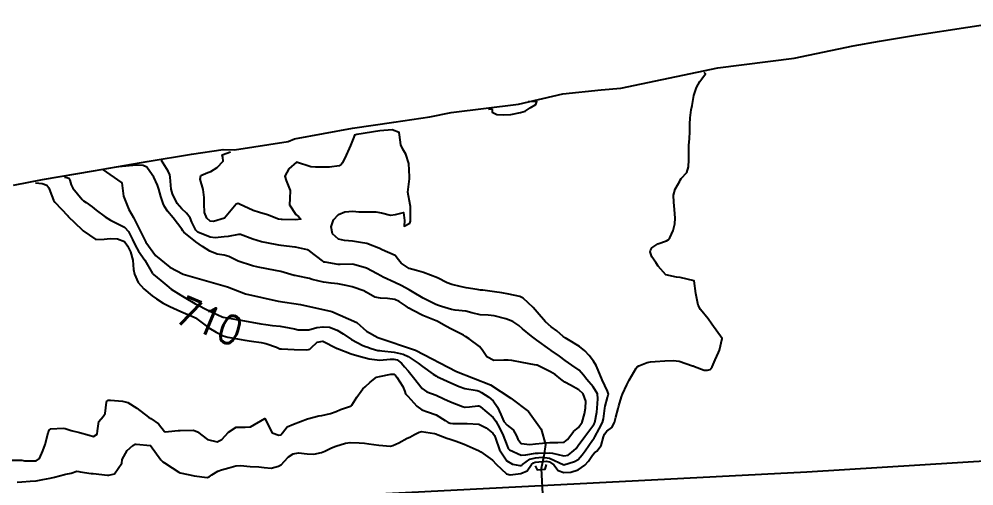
# Model space of a CAD drawing. Header units: metres. Extents: x 307586 to 320046, y 7427249 to 7434250.
# Drawn here: x 309923.3 to 310057.3, y 7432723.4 to 7432788.9 of the extents above; entities that cross this region are included whole.
import ezdxf
from ezdxf.enums import TextEntityAlignment as Align

# ---------------------------------------------------------------- set-up
doc = ezdxf.new("R2010")
doc.units = ezdxf.units.M
doc.header["$MEASUREMENT"] = 0
for name, color, linetype in [('Area', 45, 'Continuous'), ('Cotas', 45, 'Continuous'), ('Curvas de Nivel 1m', 11, 'Continuous'), ('Curvas de Nivel 5m', 15, 'Continuous'), ('Hidrografia', 140, 'Continuous'), ('Pontes_Viadutos_Tubos', 190, 'Continuous'), ('Vias Primárias', 230, 'Continuous')]:
    doc.layers.add(name, color=color, linetype=linetype)
doc.styles.add('Style-STANDARD', font='STANDARD.shx')

msp = doc.modelspace()

# ---------------------------------------------------------------- linework, layer by layer
at = {"layer": 'Area'}
msp.add_polyline3d([(309922.55, 7432765.61, 717.21), (309926.62, 7432766.42, 712.47), (309933.76, 7432767.63, 711.39), (309941.27, 7432768.95, 709.3), (309947.5, 7432769.98, 712.91), (309951.96, 7432770.63, 712.32), (309953.54, 7432770.58, 712.12), (309961.05, 7432771.76, 713.24), (309961.96, 7432772.09, 713.97), (309970.07, 7432773.6, 713.18), (309975.89, 7432774.47, 713.27), (309980.94, 7432775.21, 713.57), (309983.91, 7432775.79, 716.74), (309993.39, 7432776.97, 713.19), (309999.6, 7432778.41, 713.24), (310004.98, 7432778.98, 714.25), (310007.75, 7432779.21, 713.57), (310021.34, 7432782.05, 712.28), (310032.05, 7432783.44, 712.45), (310040.34, 7432785.16, 712.47), (310044.03, 7432785.82, 712.61), (310049.07, 7432786.67, 712.75), (310063.76, 7432788.91, 713.14)], dxfattribs=at)
at = {"layer": 'Curvas de Nivel 1m', "flags": 128}
for points, elevation in [([(309923.03, 7432723.95), (309923.68, 7432724), (309924.88, 7432724.08), (309925.69, 7432724.14), (309926.65, 7432724.3), (309927.69, 7432724.51), (309928.3, 7432724.63), (309929.7, 7432725.03), (309929.85, 7432725.06), (309930.61, 7432725.21), (309931.41, 7432725.5), (309931.71, 7432725.45), (309931.9, 7432725.4), (309933.44, 7432725.17), (309933.7, 7432725.15), (309933.72, 7432725.15), (309935.7, 7432724.95), (309935.89, 7432724.95), (309936.71, 7432725.13), (309937.72, 7432726.6), (309937.78, 7432727.06), (309937.79, 7432727.12), (309938.48, 7432728.38), (309939.26, 7432729.1), (309939.58, 7432729.28), (309939.75, 7432729.29), (309941.75, 7432729.08), (309943.22, 7432727.06), (309943.47, 7432726.81), (309943.72, 7432726.65), (309944.79, 7432725.96), (309945.71, 7432725.35), (309945.93, 7432725.26), (309947.05, 7432725.01), (309947.7, 7432724.87), (309947.85, 7432724.84), (309949.7, 7432724.62), (309949.97, 7432724.7), (309950.34, 7432724.97), (309951.17, 7432725.51), (309951.71, 7432725.69), (309952.73, 7432725.96), (309953.72, 7432726.26), (309954.35, 7432726.29), (309955.72, 7432726.15), (309956.94, 7432726.12), (309957.71, 7432726.02), (309958.68, 7432725.91), (309959.72, 7432726.2), (309960.12, 7432726.45), (309960.5, 7432726.85), (309961.09, 7432727.49), (309961.74, 7432727.93), (309962.51, 7432728.06), (309963.74, 7432727.91), (309964.64, 7432727.9), (309965.74, 7432728.12), (309966.22, 7432728.31), (309967.16, 7432728.77), (309967.76, 7432729.01), (309969.1, 7432729.41), (309969.76, 7432729.51), (309971.01, 7432729.47), (309971.76, 7432729.4), (309972.38, 7432729.33), (309973.76, 7432729.15), (309975.41, 7432729.02), (309975.76, 7432729.08), (309976.57, 7432729.46), (309977.77, 7432730.1), (309978.13, 7432730.28), (309978.79, 7432730.63), (309979.42, 7432730.98), (309979.78, 7432731.05), (309981.59, 7432730.79), (309981.77, 7432730.73), (309981.87, 7432730.69), (309982.11, 7432730.59), (309983.33, 7432730.14), (309983.77, 7432729.99), (309984.63, 7432729.69), (309985.76, 7432729.3), (309987.43, 7432728.53), (309987.75, 7432728.37), (309988.08, 7432728.19), (309989.73, 7432727.03), (309990.25, 7432726.49), (309991.71, 7432725.1), (309992.19, 7432724.96), (309993.71, 7432725.17), (309994.59, 7432725.56), (309995.21, 7432726.44), (309995.48, 7432726.68), (309995.73, 7432726.75), (309997.26, 7432726.88), (309997.73, 7432726.82), (309998.33, 7432726.4), (309998.92, 7432725.59), (309999.71, 7432725.31), (310000.73, 7432725.35), (310001.72, 7432725.68), (310002.67, 7432726.35), (310003.17, 7432726.9), (310003.74, 7432727.73), (310004.02, 7432728.06), (310004.36, 7432728.32), (310004.97, 7432729.11), (310005.29, 7432730.31), (310005.42, 7432730.67), (310005.78, 7432731.11), (310006.47, 7432731.62), (310006.84, 7432732.3), (310007.02, 7432733.08), (310007.33, 7432734.29), (310007.44, 7432734.68), (310007.84, 7432735.91), (310007.98, 7432736.29), (310008.56, 7432737.59), (310008.91, 7432738.27), (310009.89, 7432739.93), (310010.03, 7432740.12), (310010.26, 7432740.26), (310011.41, 7432740.74), (310011.9, 7432740.84), (310012.55, 7432740.88), (310013.9, 7432740.98), (310015.07, 7432741.03), (310015.9, 7432740.9), (310017.78, 7432740.28), (310017.89, 7432740.25), (310017.95, 7432740.23), (310018.07, 7432740.17), (310019.42, 7432739.68), (310019.89, 7432739.64), (310020.26, 7432739.76), (310020.53, 7432740.13), (310020.94, 7432741.1), (310021.44, 7432742.12), (310021.57, 7432742.47), (310021.94, 7432744.12), (310020.5, 7432746.13), (310019.97, 7432746.87), (310018.92, 7432748.16), (310018.59, 7432748.76), (310018.28, 7432750.17), (310018.24, 7432750.4), (310018.03, 7432752.17), (310016.04, 7432752.64), (310015.54, 7432752.69), (310014.05, 7432753.02), (310012.97, 7432754.23), (310012.62, 7432754.78), (310012.08, 7432755.57), (310011.86, 7432756.24), (310011.88, 7432756.44), (310012.09, 7432756.8), (310012.94, 7432757.39), (310014.11, 7432757.81), (310014.37, 7432757.95), (310014.58, 7432758.21), (310015.05, 7432759.27), (310015.28, 7432760.2), (310015.34, 7432761), (310015.27, 7432762.2), (310015.15, 7432763.22), (310015.1, 7432764.2), (310015.35, 7432765.04), (310016, 7432766.19), (310016.07, 7432766.33), (310016.21, 7432766.53), (310016.99, 7432767.41), (310017.24, 7432768.18), (310017.27, 7432769.16), (310017.25, 7432770.18), (310017.27, 7432771.17), (310017.35, 7432772.18), (310017.39, 7432773.07), (310017.41, 7432774.18), (310017.45, 7432775.05), (310017.61, 7432776.18), (310017.73, 7432776.77), (310017.99, 7432778.17), (310018.06, 7432778.47), (310018.36, 7432779.31), (310018.8, 7432780.16), (310019.08, 7432780.51), (310019.61, 7432781.23), (310019.44, 7432781.42)], 712), ([(309989.15, 7432776.28), (309989.46, 7432776.3), (309989.62, 7432776.27), (309989.66, 7432776.18), (309989.66, 7432775.85), (309990.31, 7432775.52), (309991.33, 7432775.47), (309992.31, 7432775.52), (309993.65, 7432775.8), (309994.32, 7432776), (309994.61, 7432776.16), (309995.03, 7432776.44), (309995.82, 7432776.93), (309995.95, 7432777.34), (309994.71, 7432777.32)], 711), ([(309921.72, 7432727.02), (309923.47, 7432727.05), (309923.72, 7432727.02), (309924.05, 7432726.95), (309925.72, 7432726.93), (309926.16, 7432727.26), (309926.66, 7432728.33), (309926.95, 7432729.25), (309927.38, 7432730.86), (309927.53, 7432731.24), (309927.77, 7432731.45), (309929.49, 7432731.51), (309929.78, 7432731.46), (309930.6, 7432731.21), (309931.77, 7432730.91), (309933.13, 7432730.54), (309933.76, 7432730.35), (309934.25, 7432730.69), (309934.33, 7432731.16), (309934.5, 7432732.44), (309935.13, 7432733.16), (309935.39, 7432733.56), (309935.56, 7432735.15), (309935.62, 7432735.36), (309935.83, 7432735.45), (309936.13, 7432735.45), (309937.83, 7432735.33), (309938.59, 7432735.11), (309939.81, 7432734.35), (309941.48, 7432733.08), (309941.79, 7432732.88), (309942.85, 7432732.13), (309943.73, 7432731.05), (309943.76, 7432731.03), (309943.77, 7432731.03), (309943.8, 7432731.02), (309944.25, 7432731.05), (309945.62, 7432731.18), (309945.77, 7432731.18), (309945.93, 7432731.18), (309947.78, 7432731.24), (309948.36, 7432730.99), (309949.76, 7432729.95), (309951.12, 7432729.6), (309951.76, 7432729.92), (309952.69, 7432730.95), (309953.78, 7432731.68), (309955.04, 7432731.66), (309955.78, 7432731.7), (309957.79, 7432732.88), (309958.82, 7432730.87), (309959.77, 7432730.56), (309960.02, 7432730.61), (309960.28, 7432730.85), (309960.9, 7432731.73), (309961.79, 7432732.1), (309963.79, 7432732.81), (309965.34, 7432733.25), (309965.8, 7432733.31), (309967, 7432733.57), (309967.81, 7432733.88), (309968.41, 7432734.16), (309969.82, 7432734.62), (309969.91, 7432734.65), (309970, 7432734.74), (309970.71, 7432735.86), (309971.29, 7432736.73), (309971.54, 7432737.03), (309971.85, 7432737.3), (309972.58, 7432737.99), (309973.45, 7432738.7), (309973.87, 7432738.79), (309975.46, 7432739.1), (309975.88, 7432739.12), (309976.13, 7432738.92), (309976.31, 7432738.66), (309977.14, 7432737.37), (309977.41, 7432736.65), (309977.54, 7432736.34), (309977.84, 7432736.03), (309979.1, 7432734.63), (309979.82, 7432734.11), (309980.6, 7432733.83), (309981.8, 7432733.38), (309983.1, 7432732.58), (309983.52, 7432732.31), (309983.79, 7432732.21), (309984.18, 7432732.18), (309985.79, 7432732.17), (309986.15, 7432732.19), (309987.79, 7432732.09), (309988.82, 7432731.55), (309989.78, 7432730.83), (309990, 7432730.5), (309990.13, 7432730.14), (309990.7, 7432728.49), (309991.73, 7432726.94), (309992.51, 7432726.47), (309993.55, 7432726.28), (309993.72, 7432726.29), (309993.83, 7432726.34), (309993.94, 7432726.45), (309994.98, 7432727.19), (309995.74, 7432727.38), (309996.7, 7432727.46), (309997.74, 7432727.33), (309999.72, 7432726.38), (310001.24, 7432726.85), (310001.73, 7432727.15), (310002.32, 7432727.78), (310002.72, 7432728.35), (310003.77, 7432729.83), (310003.98, 7432730.12), (310004.1, 7432730.33), (310004.69, 7432731.41), (310005.15, 7432732.32), (310005.29, 7432732.82), (310005.47, 7432734.31), (310005.52, 7432734.62), (310005.84, 7432735.81), (310005.97, 7432736.18), (310005.98, 7432736.31), (310005.85, 7432736.7), (310005.12, 7432738.32), (310004.56, 7432739.65), (310004.26, 7432740.33), (310003.9, 7432740.93), (310003.28, 7432741.72), (310002.69, 7432742.35), (310001.92, 7432742.99), (310000.39, 7432743.92), (309999.94, 7432744.18), (309999.66, 7432744.38), (309998.73, 7432745.17), (309997.96, 7432745.73), (309997.18, 7432746.42), (309995.98, 7432747.81), (309995.41, 7432748.44), (309994.01, 7432749.78), (309993.56, 7432750.01), (309992.01, 7432750.33), (309991.01, 7432750.49), (309990.01, 7432750.64), (309988.35, 7432750.86), (309988.02, 7432750.9), (309987.59, 7432750.96), (309986.02, 7432751.21), (309985.19, 7432751.39), (309984.02, 7432751.7), (309983.38, 7432751.93), (309982.03, 7432752.6), (309980.04, 7432753.37), (309979.05, 7432753.63), (309978.05, 7432753.94), (309976.92, 7432754.66), (309976.55, 7432755.14), (309976.07, 7432755.73), (309974.25, 7432756.52), (309974.08, 7432756.65), (309974.06, 7432756.67), (309974, 7432756.69), (309972.09, 7432757.43), (309971.23, 7432757.59), (309970.1, 7432757.75), (309968.98, 7432757.87), (309968.1, 7432758.04), (309967.28, 7432758.77), (309967.1, 7432759.75), (309967.44, 7432760.77), (309968.14, 7432761.51), (309969.01, 7432761.89), (309970.15, 7432761.95), (309970.98, 7432761.89), (309972.14, 7432761.87), (309973.34, 7432761.89), (309974.14, 7432761.75), (309975.4, 7432761.42), (309976.14, 7432761.51), (309977.26, 7432761.76), (309977.4, 7432760.65), (309977.32, 7432759.84), (309978.13, 7432760.26), (309978.23, 7432760.54), (309978.24, 7432760.64), (309978.21, 7432762.58), (309978.21, 7432762.64), (309978.16, 7432762.84), (309977.86, 7432764.64), (309978.08, 7432766.52), (309978.09, 7432766.64), (309978.09, 7432766.76), (309978, 7432768.64), (309977.58, 7432769.98), (309977.14, 7432770.66), (309976.85, 7432771.25), (309976.69, 7432772.66), (309976.61, 7432773), (309975.66, 7432773.36), (309973.93, 7432773.25), (309970.69, 7432772.74), (309970.37, 7432772.64), (309970.27, 7432772.34), (309969.82, 7432771.18), (309969.64, 7432770.75), (309969.19, 7432769.8), (309968.66, 7432768.76), (309968.48, 7432768.51), (309968.23, 7432768.33), (309966.87, 7432768.13), (309966.22, 7432768.12), (309964.91, 7432768.12), (309964.22, 7432768.2), (309962.23, 7432768.84), (309961.16, 7432767.91), (309960.6, 7432766.86), (309960.77, 7432766.28), (309961.36, 7432764.85), (309961.3, 7432763.72), (309961.24, 7432762.85), (309962.14, 7432761.51), (309962.53, 7432761.22), (309962.85, 7432760.83), (309962.13, 7432760.74), (309960.21, 7432760.78), (309960.13, 7432760.79), (309959.7, 7432760.86), (309958.14, 7432761.43), (309957.05, 7432761.8), (309956.14, 7432762.06), (309954.25, 7432762.93), (309954.15, 7432763), (309954.05, 7432763.04), (309953.77, 7432762.94), (309952.13, 7432760.96), (309950.59, 7432760.51), (309950.13, 7432760.56), (309949.66, 7432760.98), (309949.33, 7432761.8), (309949.27, 7432762.99), (309949.26, 7432763.9), (309949.12, 7432764.99), (309948.73, 7432766.46), (309948.79, 7432766.99), (309949.81, 7432767.39), (309950.21, 7432767.53), (309951.11, 7432768.08), (309951.96, 7432768.96), (309951.91, 7432769.52), (309951.8, 7432769.85), (309952.99, 7432770.3)], 711), ([(309929.67, 7432766.73), (309930.03, 7432766.68), (309930.28, 7432766.58), (309930.42, 7432766.33), (309930.62, 7432765.65), (309930.84, 7432765.21), (309932.16, 7432763.6), (309932.37, 7432763.41), (309932.7, 7432763.19), (309933.55, 7432762.58), (309934.14, 7432762.11), (309935.39, 7432761.16), (309936.13, 7432760.68), (309937.18, 7432760.19), (309938.12, 7432759.74), (309938.67, 7432759.11), (309939.23, 7432757.98), (309939.64, 7432757.1), (309940.08, 7432756.37), (309940.93, 7432755.09), (309942.04, 7432753.24), (309942.16, 7432753.08), (309943.21, 7432752.25), (309944.02, 7432751.54), (309944.64, 7432751.04), (309946, 7432750.17), (309946.72, 7432749.74), (309947.96, 7432749), (309947.99, 7432748.98), (309948.04, 7432748.96), (309949.98, 7432747.97), (309951.79, 7432747.14), (309951.96, 7432747.08), (309952.77, 7432746.95), (309953.82, 7432746.79), (309953.96, 7432746.76), (309954.16, 7432746.72), (309955.96, 7432746.38), (309957.24, 7432746.17), (309957.95, 7432746.07), (309958.88, 7432745.94), (309959.95, 7432745.82), (309961.19, 7432745.61), (309961.95, 7432745.44), (309962.45, 7432745.33), (309963.95, 7432745.34), (309965.1, 7432745.65), (309965.95, 7432745.76), (309966.85, 7432745.68), (309967.95, 7432745.29), (309968.77, 7432744.75), (309969.93, 7432743.95), (309971.52, 7432743.12), (309971.92, 7432742.97), (309972.11, 7432742.91), (309972.69, 7432742.71), (309973.65, 7432742.44), (309973.91, 7432742.41), (309974.21, 7432742.39), (309975.91, 7432742.18), (309977.17, 7432741.92), (309977.9, 7432741.59), (309979.28, 7432740.63), (309979.89, 7432740.17), (309981.41, 7432739.08), (309981.87, 7432738.81), (309982.01, 7432738.74), (309982.34, 7432738.59), (309983.86, 7432737.9), (309985.05, 7432737.36), (309985.85, 7432737.09), (309987.58, 7432736.8), (309987.85, 7432736.72), (309988.2, 7432736.52), (309989.21, 7432735.88), (309989.83, 7432735.35), (309990.44, 7432734.49), (309990.87, 7432733.42), (309991.32, 7432732.48), (309991.79, 7432731.93), (309992.63, 7432731.31), (309993.08, 7432730.46), (309993.27, 7432729.96), (309993.76, 7432729.39), (309994.96, 7432729.24), (309995.76, 7432729.31), (309996.76, 7432729.42), (309997.76, 7432729.53), (309998.9, 7432729.53), (309999.76, 7432729.54), (310000.23, 7432729.92), (310000.55, 7432730.37), (310001.09, 7432731.06), (310001.79, 7432731.62), (310002.31, 7432732.35), (310002.64, 7432733.52), (310002.78, 7432734.35), (310002.81, 7432735.33), (310002.43, 7432736.35), (310001.85, 7432736.89), (310000.67, 7432737.56), (309999.87, 7432738), (309999.31, 7432738.39), (309998.51, 7432739.03), (309997.88, 7432739.42), (309995.98, 7432740.34), (309995.89, 7432740.37), (309995.6, 7432740.43), (309993.9, 7432740.75), (309992.42, 7432741), (309991.9, 7432741.07), (309991.3, 7432741.08), (309989.9, 7432741.01), (309988.91, 7432741.52), (309988.29, 7432742.52), (309987.92, 7432742.98), (309986.44, 7432744.04), (309985.94, 7432744.37), (309985.64, 7432744.55), (309983.95, 7432745.43), (309983.2, 7432745.83), (309981.96, 7432746.53), (309981.8, 7432746.6), (309979.97, 7432747.33), (309978.59, 7432748.03), (309977.99, 7432748.38), (309977.59, 7432748.65), (309976.63, 7432749.29), (309976, 7432749.56), (309974.98, 7432749.71), (309974, 7432749.76), (309973.22, 7432749.92), (309972.01, 7432750.62), (309971.83, 7432750.72), (309970.02, 7432751.36), (309969.21, 7432751.56), (309968.02, 7432751.75), (309967.1, 7432751.85), (309966.02, 7432751.99), (309964.44, 7432752.4), (309964.03, 7432752.52), (309963.8, 7432752.58), (309962.45, 7432752.83), (309962.03, 7432752.92), (309961.92, 7432752.96), (309960.04, 7432753.49), (309959.26, 7432753.66), (309958.05, 7432753.86), (309956.85, 7432754.1), (309956.05, 7432754.31), (309954.06, 7432754.93), (309952.73, 7432755.61), (309952.07, 7432755.78), (309951.09, 7432755.95), (309950.08, 7432756.36), (309949.05, 7432756.99), (309948.09, 7432757.67), (309946.43, 7432759.03), (309946.28, 7432759.2), (309946.12, 7432759.46), (309944.93, 7432761.04), (309944.14, 7432761.98), (309943.69, 7432762.6), (309943.51, 7432763.06), (309943.22, 7432764.01), (309942.9, 7432765.07), (309942.73, 7432765.62), (309942.2, 7432766.72), (309941.99, 7432767.08), (309941.25, 7432768.12), (309940.74, 7432768.35), (309940.13, 7432768.41), (309939.26, 7432768.37), (309937.3, 7432768.16)], 709)]:
    msp.add_lwpolyline(points, dxfattribs=dict(at, elevation=elevation))
at = {"layer": 'Curvas de Nivel 5m', "elevation": 710, "flags": 128}
msp.add_lwpolyline([(309925.6, 7432765.96), (309926.53, 7432765.85), (309927.21, 7432765.6), (309927.47, 7432765.25), (309927.66, 7432764.74), (309928.16, 7432763.49), (309928.32, 7432763.24), (309930.13, 7432761.31), (309930.22, 7432761.22), (309932.11, 7432759.4), (309932.21, 7432759.3), (309932.32, 7432759.2), (309934.1, 7432758), (309935.23, 7432758.03), (309936.1, 7432758.13), (309937.13, 7432758.1), (309938.09, 7432757.72), (309938.54, 7432757.12), (309938.95, 7432756.24), (309939.27, 7432755.11), (309939.38, 7432753.77), (309939.49, 7432753.11), (309940.02, 7432751.98), (309940.79, 7432751.09), (309942, 7432750.08), (309942.58, 7432749.65), (309943.52, 7432749.06), (309943.99, 7432748.81), (309944.45, 7432748.58), (309945.98, 7432747.88), (309947.86, 7432747.1), (309947.96, 7432747.05), (309948.05, 7432747), (309949.95, 7432745.62), (309950.98, 7432744.97), (309951.94, 7432744.48), (309952.6, 7432744.28), (309953.93, 7432744.04), (309954.98, 7432743.87), (309955.93, 7432743.73), (309957.25, 7432743.56), (309957.92, 7432743.42), (309959.4, 7432742.87), (309959.91, 7432742.67), (309960.13, 7432742.64), (309961.91, 7432742.58), (309963.62, 7432742.52), (309963.91, 7432742.54), (309964.1, 7432742.62), (309964.28, 7432742.81), (309965.14, 7432743.58), (309965.93, 7432743.72), (309967.82, 7432742.76), (309967.88, 7432742.72), (309967.91, 7432742.71), (309967.98, 7432742.69), (309969.91, 7432741.96), (309971.02, 7432741.61), (309971.9, 7432741.37), (309972.42, 7432741.23), (309973.9, 7432741.06), (309975.35, 7432741.22), (309975.9, 7432741.22), (309976.34, 7432741.1), (309976.95, 7432740.65), (309977.38, 7432740.14), (309977.88, 7432739.55), (309978.65, 7432738.63), (309979.85, 7432737.08), (309980.5, 7432736.61), (309981.84, 7432736.13), (309982.91, 7432735.66), (309983.83, 7432735.21), (309985.51, 7432734.55), (309985.82, 7432734.47), (309985.9, 7432734.47), (309986.52, 7432734.54), (309987.68, 7432734.67), (309987.82, 7432734.66), (309987.91, 7432734.62), (309988.03, 7432734.53), (309989.8, 7432733.04), (309990.2, 7432732.5), (309990.72, 7432731.55), (309991.23, 7432730.49), (309991.76, 7432729.06), (309991.93, 7432728.65), (309992.11, 7432728.47), (309993.74, 7432727.76), (309994.38, 7432727.8), (309995.75, 7432728.01), (309996.13, 7432728.04), (309997.75, 7432728.08), (309998.14, 7432728.01), (309999.74, 7432727.63), (310000.36, 7432727.76), (310001.15, 7432728.37), (310001.44, 7432728.68), (310001.76, 7432729.09), (310002.68, 7432730.35), (310003.79, 7432731.83), (310003.99, 7432732.13), (310004.07, 7432732.33), (310004.35, 7432733.79), (310004.4, 7432734.32), (310004.51, 7432735.65), (310004.44, 7432736.32), (310003.86, 7432737.32), (310002.96, 7432738.34), (310002.49, 7432738.96), (310001.89, 7432739.66), (310000.87, 7432740.37), (309999.9, 7432741.02), (309999.12, 7432741.61), (309997.96, 7432742.41), (309997.91, 7432742.44), (309997.76, 7432742.56), (309995.93, 7432743.87), (309995.18, 7432744.44), (309993.95, 7432745.48), (309993.42, 7432745.92), (309992.57, 7432746.47), (309991.97, 7432746.73), (309991.61, 7432746.84), (309989.97, 7432747.26), (309989.13, 7432747.36), (309987.98, 7432747.42), (309986.82, 7432747.71), (309985.98, 7432747.92), (309984.49, 7432748.06), (309983.99, 7432748.15), (309982.59, 7432748.59), (309982.15, 7432748.75), (309981.99, 7432748.8), (309981.66, 7432748.94), (309980, 7432749.77), (309978.5, 7432750.64), (309978.02, 7432750.92), (309976.91, 7432751.54), (309976.03, 7432751.96), (309974.4, 7432752.69), (309974.04, 7432752.89), (309973.55, 7432753.19), (309972.05, 7432753.96), (309970.29, 7432754.5), (309970.06, 7432754.52), (309968.36, 7432754.46), (309968.06, 7432754.48), (309966.25, 7432754.79), (309966.09, 7432754.82), (309966.06, 7432754.83), (309965.88, 7432754.98), (309964.08, 7432756.37), (309963.79, 7432756.52), (309962.52, 7432756.83), (309962.08, 7432756.91), (309962, 7432756.92), (309960.09, 7432757.15), (309959.75, 7432757.2), (309958.09, 7432757.5), (309957.31, 7432757.68), (309956.1, 7432758.04), (309954.36, 7432758.68), (309954.11, 7432758.7), (309952.63, 7432758.43), (309952.1, 7432758.36), (309950.84, 7432758.24), (309950.1, 7432758.33), (309948.4, 7432759), (309948.12, 7432759.29), (309947.56, 7432760.44), (309947.29, 7432761.01), (309946.82, 7432761.7), (309946.15, 7432762.27), (309945.48, 7432763.04), (309944.83, 7432764.39), (309944.65, 7432765.05), (309944.51, 7432766.74), (309944.46, 7432767.05), (309944.21, 7432767.57), (309943.28, 7432769.06)], dxfattribs=at)
at = {"layer": 'Hidrografia', "elevation": 711.05}
msp.add_lwpolyline([(309934.99, 7432767.85), (309937.72, 7432765.96), (309937.97, 7432764.08), (309938.72, 7432762.21), (309939.34, 7432761.09), (309940.09, 7432759.59), (309941.09, 7432757.6), (309942.46, 7432755.73), (309944.46, 7432754.1), (309946.33, 7432753.11), (309952.57, 7432751.36), (309955.07, 7432750.36), (309959.68, 7432749.36), (309962.8, 7432748.87), (309967.17, 7432747.87), (309970.67, 7432746.37), (309972.04, 7432745.12), (309973.66, 7432744.25), (309978.94, 7432742.48), (309984.68, 7432739.48), (309989.43, 7432737.61), (309992.3, 7432735.74), (309994.79, 7432733.87), (309996.54, 7432731.37), (309997.16, 7432729.25), (309996.91, 7432727.63), (309996.54, 7432725.88), (309996.91, 7432718.76)], dxfattribs=at)
at = {"layer": 'Pontes_Viadutos_Tubos'}
msp.add_lwpolyline([(309995.73, 7432726.24), (309996, 7432725.69), (309997.11, 7432725.76), (309997.32, 7432726.45)], dxfattribs=at)
at = {"layer": 'Vias Primárias'}
msp.add_lwpolyline([(310076.07, 7432727.98), (310033.84, 7432725.37), (309973.85, 7432722.28), (309933.62, 7432720.27), (309893.51, 7432718.01), (309875.27, 7432716.82), (309859.31, 7432715.94), (309839.02, 7432714.74), (309825.05, 7432714.1), (309809.12, 7432713.43), (309808.58, 7432713.56), (309806.83, 7432714.64), (309805.48, 7432715.18), (309803.32, 7432715.45), (309801.02, 7432715.45), (309793.73, 7432715.32), (309775.06, 7432714.38, -0.05131), (309769.93, 7432714.65, -0.058956), (309763.18, 7432716.54, -0.098884), (309755.49, 7432721.67, -0.146915), (309754.54, 7432723.42), (309751.73, 7432739.12)], format="xyb", dxfattribs=at)

# ---------------------------------------------------------------- texts
at = {"layer": 'Cotas', "style": 'Style-STANDARD'}
msp.add_text('710', height=4, rotation=337.6063, dxfattribs=at).set_placement((309950.01, 7432746.55, 710), align=Align.MIDDLE_CENTER)

doc.saveas('drawing.dxf')
